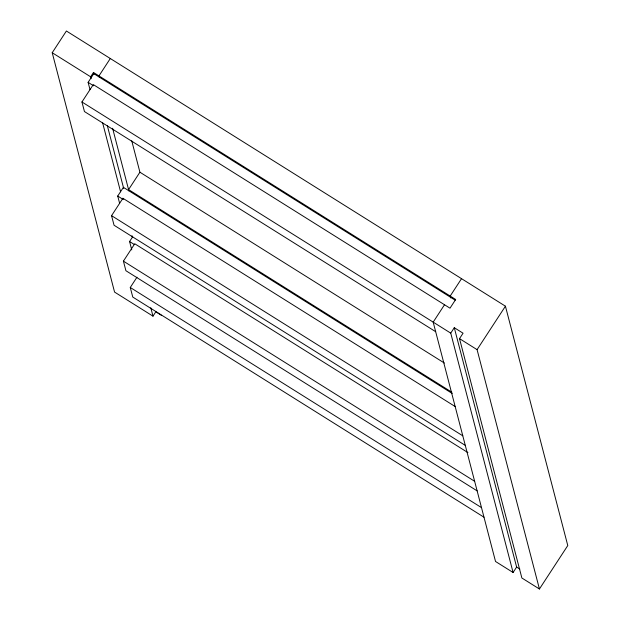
<?xml version="1.0" encoding="UTF-8"?>
<svg xmlns="http://www.w3.org/2000/svg" width="620" height="620" viewBox="0 0 620 620"><rect width="100%" height="100%" fill="white"/><g stroke="black" fill="none" stroke-linecap="round" stroke-linejoin="round"><path stroke-width="0.93" d="M161.308 315.255L155.822 311.813L152.985 316.161L114.568 292.082L52.219 52.731L66.394 31L505.432 306.187L567.781 545.546L539.431 589L521.87 577.995L459.521 338.636L463.062 333.204L454.282 327.701L450.74 333.134L513.089 572.493L516.63 567.06L454.282 327.701M91.124 78.678L90.636 76.81L93.473 72.463L455.677 299.491L450.004 308.187L93.287 84.591L81.948 101.975L84.444 111.553L435.674 331.7M89.985 89.528L88.118 82.352L93.783 73.656L455.204 300.196M110.298 58.52L98.96 75.903L99.27 77.097M119.598 203.221L117.73 196.044L123.395 187.349L452.213 393.452M465.287 445.393L114.057 225.246L111.561 215.667L122.907 198.284L455.258 406.604M131.758 249.899L129.572 241.521L132.665 236.778M477.129 490.87L125.907 270.723L123.411 261.144L134.749 243.761L467.922 452.6M483.988 517.204L132.765 297.05L130.27 287.478L136.974 277.202M444.517 304.746L433.179 322.129L495.527 561.48L513.089 572.493M461.528 278.667L450.19 296.05L450.678 297.925M539.431 589L477.082 349.649L505.432 306.187M52.219 52.731L90.636 76.81M88.118 82.352L93.605 85.793M81.948 101.975L450.74 333.134M459.521 338.636L477.082 349.649M444.37 363.041L139.918 172.213L128.573 189.596L451.903 392.259M117.73 196.044L123.217 199.485L122.907 198.284M111.561 215.667L462.791 435.821M129.572 241.521L134.276 244.466M123.411 261.144L474.641 481.298M130.27 287.478L481.5 507.625M516.63 567.06L519.823 569.059M131.734 140.794L140.012 172.585M112.6 128.263L128.913 190.906M93.473 72.463L93.961 74.33M107.353 125.759L123.675 188.403M102.571 122.621L120.59 191.812M132.037 235.755L132.525 237.623M150.792 307.745L152.985 316.161"/></g></svg>
